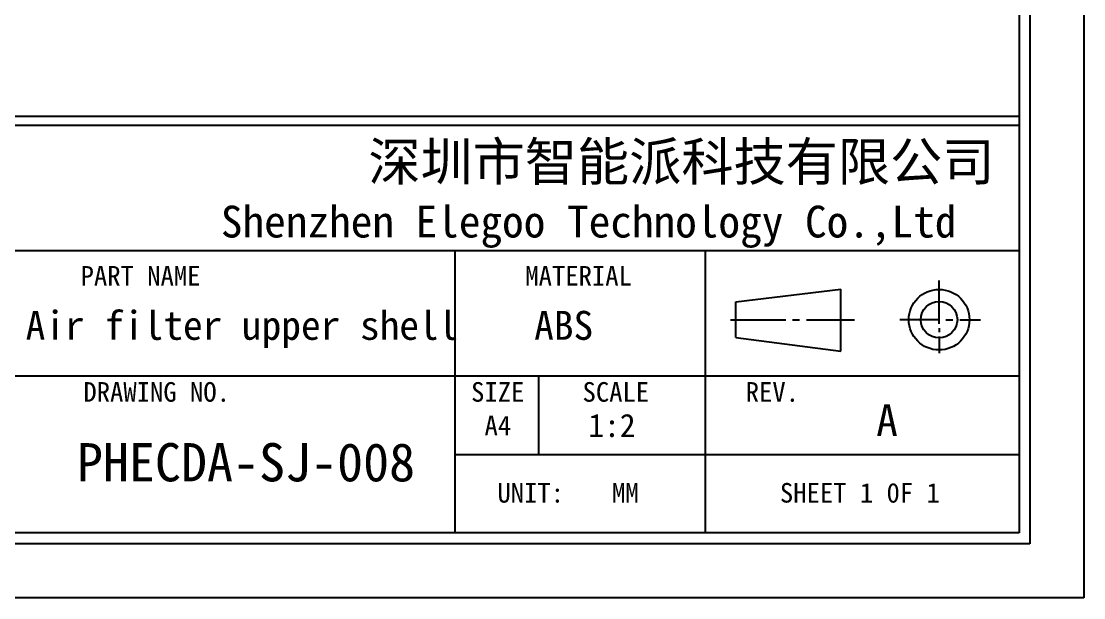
# Model space of a CAD drawing. Header units: millimetres. Extents: x 2 to 295, y 1 to 209.
# Drawn here: x 197.9 to 295.1, y 1.3 to 54 of the extents above; entities that cross this region are included whole.
import ezdxf

# ---------------------------------------------------------------- set-up
doc = ezdxf.new("R2010")
doc.units = ezdxf.units.MM
doc.layers.add('SLD-0', color=179, linetype='Continuous')
doc.styles.add('5', font='simfang.ttf')

msp = doc.modelspace()

# ---------------------------------------------------------------- linework, layer by layer
at = {"layer": 'SLD-0'}
for p, q in [((295.1066, 208.6737), (295.1066, 1.2938)), ((289.1814, 197.811), (289.1814, 7.2189)), ((289.1814, 7.2189), (12.6748, 7.2189)), ((295.1066, 1.2938), (1.5907, 1.2938))]:
    msp.add_line(p, q, dxfattribs=at)
at = {"layer": 'SLD-0', "color": 6, "linetype": 'Continuous'}
for p, q in [((290.1689, 198.7985), (290.1689, 6.2314)), ((290.1689, 6.2314), (11.6873, 6.2314))]:
    msp.add_line(p, q, dxfattribs=at)
at = {"layer": 'SLD-0', "color": 179, "linetype": 'Continuous'}
for p, q in [((289.1814, 45.3294), (155.3299, 45.3294)), ((289.1814, 44.5061), (156.286, 44.5061)), ((289.1814, 33.0331), (156.286, 33.0331)), ((237.553, 33.0331), (237.553, 7.2189)), ((260.499, 7.2189), (260.499, 33.0331)), ((281.8693, 26.3495), (281.8693, 30.3163)), ((263.2552, 28.3538), (272.8879, 29.5382)), ((272.8879, 23.8461), (272.8879, 29.5382)), ((263.2552, 25.1064), (263.2552, 28.3538)), ((262.7856, 26.7328), (267.8301, 26.7328)), ((268.4607, 26.7328), (269.0912, 26.7328)), ((269.7218, 26.7328), (274.1357, 26.7328)), ((281.8693, 26.7328), (278.2684, 26.7328)), ((282.4999, 26.7328), (283.1304, 26.7328)), ((283.761, 26.7328), (285.6527, 26.7328)), ((281.8693, 25.9663), (281.8693, 25.5831)), ((263.2552, 25.1064), (272.8879, 23.8461)), ((281.8693, 25.1998), (281.8693, 23.6668)), ((289.1814, 21.5602), (156.286, 21.5602)), ((245.2016, 21.5602), (245.2016, 14.3895)), ((237.553, 14.3895), (289.1814, 14.3895))]:
    msp.add_line(p, q, dxfattribs=at)
for radius in [2.7714, 1.669]:
    msp.add_circle((281.8693, 26.7328), radius, dxfattribs=at)

# ---------------------------------------------------------------- texts
at = {"layer": 'SLD-0', "style": '5'}
for s, insert, char_height, attachment_point in [('深圳市智能派科技有限公司', (258.2825, 42.9485), 3.5, 2), ('Air filter upper shell', (218.0762, 27.5373), 2.645833, 2), ('ABS', (247.5144, 27.5373), 2.64583, 2), ('A', (276.1139, 18.9954), 2.9104, 1), ('PHECDA-SJ-008', (202.9668, 15.4406), 3.5, 1)]:
    msp.add_mtext(s, dxfattribs=dict(at, insert=insert, char_height=char_height, attachment_point=attachment_point))
at = {"layer": 'SLD-0', "color": 179, "attachment_point": 2, "style": '5'}
for s, insert, char_height in [('Shenzhen Elegoo Technology Co.,Ltd', (249.7983, 37.1647), 2.910417), ('PART NAME', (208.7939, 31.6454), 1.79265), ('MATERIAL', (248.8802, 31.6454), 1.79265), ('DRAWING NO.', (210.268, 21.0216), 1.792654), ('SIZE', (241.4789, 21.0216), 1.79265), ('SCALE', (252.2889, 21.0216), 1.79265), ('REV.', (266.6102, 21.0216), 1.79265), ('A4', (241.4898, 17.9531), 1.79265), ('1:2', (251.93, 18.1206), 2.11667), ('UNIT:', (244.4987, 11.7907), 1.79265), ('MM', (253.1609, 11.7907), 1.79265), ('SHEET 1 0F 1', (274.62, 11.7907), 1.792654)]:
    msp.add_mtext(s, dxfattribs=dict(at, insert=insert, char_height=char_height))

doc.saveas('drawing.dxf')
